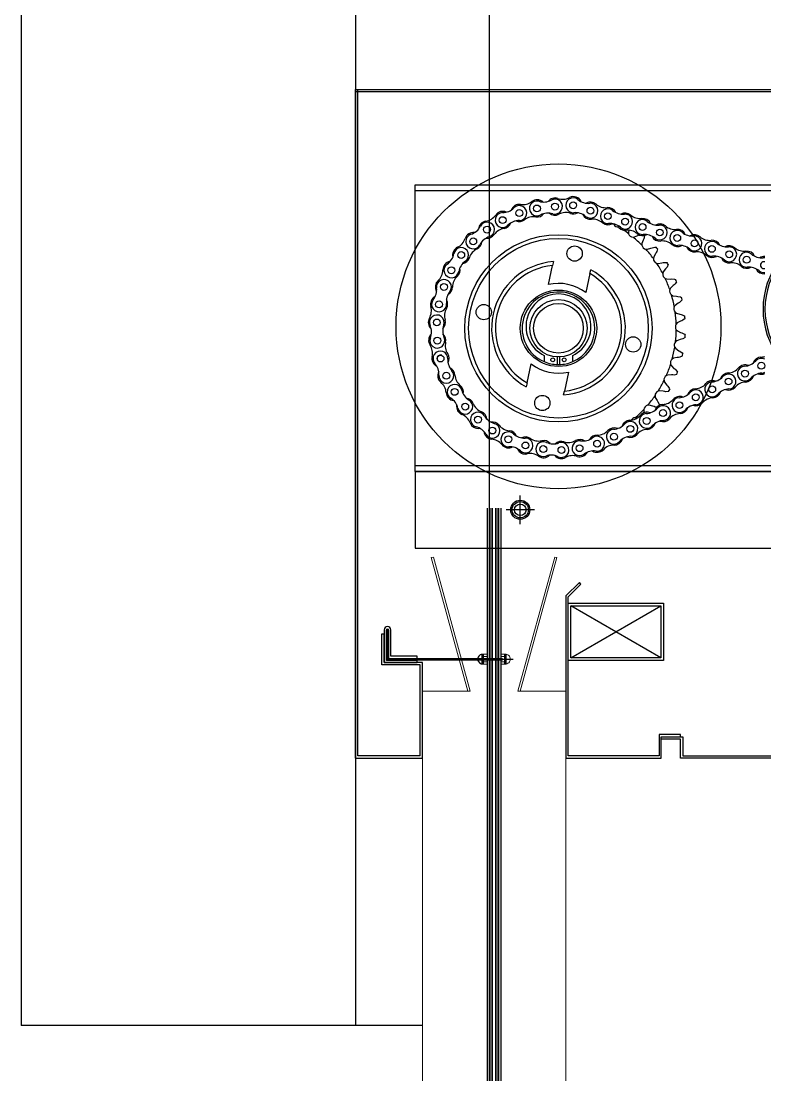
# Model space of a CAD drawing. Header units: millimetres. Extents: x 4754612 to 5801174, y 2368242 to 2777223.
# Drawn here: x 5037940.8 to 5038218.8, y 2446225 to 2446619 of the extents above; entities that cross this region are included whole.
import ezdxf

# ---------------------------------------------------------------- set-up
doc = ezdxf.new("R2010")
doc.units = ezdxf.units.MM
doc.header["$LTSCALE"] = 1000
doc.linetypes.add('CENTERX2', pattern=[101.6, 63.5, -12.7, 12.7, -12.7])
for name, color, linetype in [('(주)하나기공-LEADER', 7, 'Continuous'), ('A-ELE-8', 8, 'Continuous'), ('그라스울판넬', 7, 'Continuous')]:
    doc.layers.add(name, color=color, linetype=linetype)

# ---------------------------------------------------------------- blocks, each defined once
blk = doc.blocks.new('A$C63324B91')
at = {"color": 5}
blk.add_lwpolyline([(17.2, 1.2), (1.2, 1.2), (1.2, 17.2, -1), (2.2, 17.2), (2.2, 2.2), (17.2, 2.2), (17.2, 3.4), (3.4, 3.4), (3.4, 17.2, 1), (0, 17.2), (0, 0), (17.2, 0)], format="xyb", close=True, dxfattribs=at)
at = {"color": 1}
blk.add_lwpolyline([(1.45, 16.95), (1.45, 1.45), (61.95, 1.45), (61.95, 1.95), (1.95, 1.95), (1.95, 16.95)], close=True, dxfattribs=at)

msp = doc.modelspace()

# ---------------------------------------------------------------- linework, layer by layer
at = {"layer": '(주)하나기공-LEADER', "color": 4}
for p, q in [((5038065.782, 2446343.44), (5038065.782, 2446593.44)), ((5038190.782, 2446592.583), (5038065.782, 2446592.583)), ((5038066.639, 2446344.297), (5038066.639, 2446593.44)), ((5038065.782, 2446505.011), (5038065.782, 2446343.44)), ((5038115.872, 2446436.87), (5038115.872, 2445154.231)), ((5038119.264, 2446436.87), (5038119.264, 2445154.231)), ((5038075.639, 2446389.868), (5038076.496, 2446389.868)), ((5038065.782, 2446343.44), (5038090.782, 2446343.44)), ((5038089.925, 2446344.297), (5038066.639, 2446344.297))]:
    msp.add_line(p, q, dxfattribs=at)
at = {"layer": '(주)하나기공-LEADER', "color": 8, "linetype": 'ByBlock', "lineweight": -2}
for p, q in [((5038280.925, 2446555.583), (5038088.068, 2446555.583)), ((5038167.891, 2446540.749), (5038167.782, 2446540.118)), ((5038167.782, 2446540.118), (5038167.865, 2446539.525)), ((5038170.099, 2446538.314), (5038171.351, 2446538.871)), ((5038171.351, 2446538.871), (5038171.793, 2446539.151)), ((5038169.504, 2446538.249), (5038170.099, 2446538.314)), ((5038172.851, 2446535.82), (5038172.844, 2446535.221)), ((5038173.283, 2446537.12), (5038172.851, 2446535.82)), ((5038173.518, 2446537.587), (5038173.283, 2446537.12)), ((5038174.274, 2446533.716), (5038174.872, 2446533.691)), ((5038174.872, 2446533.691), (5038176.193, 2446534.055)), ((5038176.193, 2446534.055), (5038176.672, 2446534.266)), ((5038177.221, 2446530.814), (5038177.126, 2446530.223)), ((5038177.843, 2446532.036), (5038177.221, 2446530.814)), ((5038178.145, 2446532.463), (5038177.843, 2446532.036)), ((5038137.866, 2446520.51), (5038139.402, 2446527.619)), ((5038139.717, 2446529.08), (5038139.402, 2446527.619)), ((5038178.315, 2446528.521), (5038178.903, 2446528.408)), ((5038178.903, 2446528.408), (5038180.264, 2446528.572)), ((5038180.264, 2446528.572), (5038180.768, 2446528.709)), ((5038181.956, 2446526.706), (5038181.594, 2446526.329)), ((5038153.365, 2446524.602), (5038151.829, 2446517.493)), ((5038153.365, 2446524.602), (5038153.681, 2446526.063)), ((5038180.797, 2446525.213), (5038180.615, 2446524.643)), ((5038181.594, 2446526.329), (5038180.797, 2446525.213)), ((5038181.538, 2446522.783), (5038182.102, 2446522.583)), ((5038183.472, 2446522.542), (5038183.991, 2446522.602)), ((5038182.102, 2446522.583), (5038183.472, 2446522.542)), ((5038183.499, 2446519.142), (5038183.233, 2446518.605)), ((5038184.452, 2446520.126), (5038183.499, 2446519.142)), ((5038184.867, 2446520.445), (5038184.452, 2446520.126)), ((5038183.868, 2446516.628), (5038184.397, 2446516.347)), ((5038184.397, 2446516.347), (5038185.745, 2446516.102)), ((5038185.745, 2446516.102), (5038186.268, 2446516.084)), ((5038185.265, 2446512.736), (5038184.923, 2446512.245)), ((5038186.355, 2446513.567), (5038185.265, 2446512.736)), ((5038186.812, 2446513.82), (5038186.355, 2446513.567)), ((5038185.256, 2446510.195), (5038185.736, 2446509.838)), ((5038185.736, 2446509.838), (5038187.033, 2446509.395)), ((5038187.033, 2446509.395), (5038187.547, 2446509.299)), ((5038187.748, 2446506.98), (5038187.258, 2446506.797)), ((5038186.057, 2446506.138), (5038185.645, 2446505.703)), ((5038185.669, 2446503.627), (5038186.091, 2446503.202)), ((5038187.258, 2446506.797), (5038186.057, 2446506.138)), ((5038186.091, 2446503.202), (5038187.307, 2446502.571)), ((5038185.856, 2446499.495), (5038185.384, 2446499.127)), ((5038187.142, 2446499.968), (5038185.856, 2446499.495)), ((5038187.654, 2446500.076), (5038187.142, 2446499.968)), ((5038187.307, 2446502.571), (5038187.801, 2446502.4)), ((5038185.099, 2446497.071), (5038185.453, 2446496.588)), ((5038185.453, 2446496.588), (5038186.561, 2446495.782)), ((5038186.561, 2446495.782), (5038187.024, 2446495.539)), ((5038136.282, 2446493.971), (5038136.282, 2446491.685)), ((5038141.282, 2446490.587), (5038141.282, 2446493.446)), ((5038141.996, 2446493.446), (5038141.996, 2446490.587)), ((5038146.996, 2446491.685), (5038146.996, 2446493.971)), ((5038184.668, 2446492.957), (5038184.147, 2446492.663)), ((5038186.01, 2446493.233), (5038184.668, 2446492.957)), ((5038186.533, 2446493.263), (5038186.01, 2446493.233)), ((5038129.914, 2446483.706), (5038131.45, 2446490.815)), ((5038145.413, 2446487.798), (5038143.877, 2446480.689)), ((5038183.558, 2446490.672), (5038183.835, 2446490.142)), ((5038183.835, 2446490.142), (5038184.812, 2446489.18)), ((5038184.812, 2446489.18), (5038185.233, 2446488.871)), ((5038129.914, 2446483.706), (5038129.598, 2446482.245)), ((5038181.08, 2446484.575), (5038181.276, 2446484.009)), ((5038181.276, 2446484.009), (5038182.098, 2446482.913)), ((5038182.519, 2446486.669), (5038181.959, 2446486.456)), ((5038183.887, 2446486.742), (5038182.519, 2446486.669)), ((5038184.408, 2446486.694), (5038183.887, 2446486.742)), ((5038143.561, 2446479.228), (5038143.877, 2446480.689)), ((5038179.456, 2446480.772), (5038178.871, 2446480.645)), ((5038180.82, 2446480.64), (5038179.456, 2446480.772)), ((5038181.328, 2446480.515), (5038180.82, 2446480.64)), ((5038182.098, 2446482.913), (5038182.469, 2446482.544)), ((5038176.878, 2446475.063), (5038175.549, 2446475.397)), ((5038177.721, 2446478.916), (5038177.831, 2446478.327)), ((5038177.831, 2446478.327), (5038178.48, 2446477.12)), ((5038178.48, 2446477.12), (5038178.792, 2446476.701)), ((5038173.557, 2446473.82), (5038173.577, 2446473.221)), ((5038173.577, 2446473.221), (5038173.803, 2446472.592)), ((5038177.361, 2446474.863), (5038176.878, 2446475.063))]:
    msp.add_line(p, q, dxfattribs=at)
at = {"layer": '(주)하나기공-LEADER', "color": 1}
for p, q in [((5038088.068, 2446450.583), (5038088.068, 2446422.011)), ((5038088.068, 2446450.583), (5038280.925, 2446450.583)), ((5038088.068, 2446422.011), (5038280.925, 2446422.011)), ((5038179.925, 2446381.011), (5038146.211, 2446400.44)), ((5038146.211, 2446381.011), (5038179.925, 2446400.44))]:
    msp.add_line(p, q, dxfattribs=at)
at = {"layer": '(주)하나기공-LEADER', "color": 6}
for p, q in [((5038127.354, 2446430.975), (5038127.354, 2446441.619)), ((5038132.676, 2446436.297), (5038122.031, 2446436.297))]:
    msp.add_line(p, q, dxfattribs=at)
at = {"layer": '(주)하나기공-LEADER', "color": 151, "lineweight": 9}
msp.add_line((5038115.872, 2446436.87), (5038115.872, 2445154.231), dxfattribs=at)
at = {"layer": '(주)하나기공-LEADER', "color": 8, "lineweight": 9}
for p, q in [((5038116.026, 2446436.87), (5038116.026, 2445154.231)), ((5038116.533, 2446436.87), (5038116.533, 2445154.231)), ((5038117.039, 2446436.87), (5038117.039, 2445154.231)), ((5038118.096, 2446436.87), (5038118.096, 2445154.231)), ((5038118.603, 2446436.87), (5038118.603, 2445154.231)), ((5038119.11, 2446436.87), (5038119.11, 2445154.231)), ((5038090.782, 2446368.44), (5038090.782, 2441243.44)), ((5038144.354, 2446368.44), (5038144.354, 2441243.44))]:
    msp.add_line(p, q, dxfattribs=at)
at = {"layer": '(주)하나기공-LEADER', "color": 6, "lineweight": 9}
for p, q in [((5038112.993, 2446382.19), (5038113.119, 2446382.323)), ((5038112.993, 2446382.19), (5038112.993, 2446378.804)), ((5038112.993, 2446381.647), (5038113.119, 2446381.514)), ((5038114.573, 2446381.514), (5038112.993, 2446381.514)), ((5038112.993, 2446381.38), (5038113.119, 2446381.514)), ((5038114.573, 2446382.328), (5038113.119, 2446382.328)), ((5038113.119, 2446378.625), (5038113.119, 2446382.328)), ((5038113.5, 2446382.19), (5038113.626, 2446382.323)), ((5038113.5, 2446382.19), (5038113.5, 2446378.804)), ((5038113.5, 2446381.647), (5038113.626, 2446381.514)), ((5038115.079, 2446381.514), (5038113.5, 2446381.514)), ((5038113.5, 2446381.38), (5038113.626, 2446381.514)), ((5038115.079, 2446382.328), (5038113.626, 2446382.328)), ((5038113.626, 2446378.625), (5038113.626, 2446382.328)), ((5038120.057, 2446382.328), (5038121.51, 2446382.328)), ((5038120.057, 2446381.514), (5038121.636, 2446381.514)), ((5038120.563, 2446382.328), (5038122.017, 2446382.328)), ((5038120.563, 2446381.514), (5038122.143, 2446381.514)), ((5038121.51, 2446378.625), (5038121.51, 2446382.328)), ((5038121.636, 2446382.19), (5038121.51, 2446382.323)), ((5038121.636, 2446381.647), (5038121.51, 2446381.514)), ((5038121.636, 2446381.38), (5038121.51, 2446381.514)), ((5038121.636, 2446382.19), (5038121.636, 2446378.804)), ((5038122.017, 2446378.625), (5038122.017, 2446382.328)), ((5038122.143, 2446382.19), (5038122.017, 2446382.323)), ((5038122.143, 2446381.647), (5038122.017, 2446381.514)), ((5038122.143, 2446381.38), (5038122.017, 2446381.514)), ((5038122.143, 2446382.19), (5038122.143, 2446378.804)), ((5038112.993, 2446379.752), (5038113.119, 2446379.619)), ((5038112.993, 2446379.485), (5038113.119, 2446379.619)), ((5038114.573, 2446379.44), (5038112.993, 2446379.44)), ((5038112.993, 2446378.763), (5038113.119, 2446378.63)), ((5038114.573, 2446378.625), (5038113.119, 2446378.625)), ((5038113.5, 2446379.752), (5038113.626, 2446379.619)), ((5038113.5, 2446379.485), (5038113.626, 2446379.619)), ((5038115.079, 2446379.44), (5038113.5, 2446379.44)), ((5038113.5, 2446378.763), (5038113.626, 2446378.63)), ((5038115.079, 2446378.625), (5038113.626, 2446378.625)), ((5038120.057, 2446379.44), (5038121.636, 2446379.44)), ((5038120.057, 2446378.625), (5038121.51, 2446378.625)), ((5038120.563, 2446379.44), (5038122.143, 2446379.44)), ((5038120.563, 2446378.625), (5038122.017, 2446378.625)), ((5038121.636, 2446379.752), (5038121.51, 2446379.619)), ((5038121.636, 2446379.485), (5038121.51, 2446379.619)), ((5038121.636, 2446378.763), (5038121.51, 2446378.63)), ((5038122.143, 2446379.752), (5038122.017, 2446379.619)), ((5038122.143, 2446379.485), (5038122.017, 2446379.619)), ((5038122.143, 2446378.763), (5038122.017, 2446378.63))]:
    msp.add_line(p, q, dxfattribs=at)
at = {"layer": '(주)하나기공-LEADER', "color": 1, "linetype": 'CENTERX2', "ltscale": 0.0001}
msp.add_line((5038110.486, 2446380.477), (5038124.741, 2446380.477), dxfattribs=at)
at = {"layer": '(주)하나기공-LEADER', "color": 4}
for points in [[(5038364.925, 2446592.583), (5038065.782, 2446592.583), (5038065.782, 2446593.44), (5038065.782, 2446593.44), (5038364.925, 2446593.44)], [(5038120.057, 2446436.87), (5038120.057, 2445155.024), (5038131.651, 2445155.024), (5038131.651, 2445154.231), (5038103.485, 2445154.231), (5038103.485, 2445155.024), (5038115.079, 2445155.024), (5038115.079, 2446436.87)], [(5038089.925, 2446344.297), (5038089.925, 2446378.297), (5038075.639, 2446378.297), (5038075.639, 2446389.868)], [(5038090.782, 2446343.44), (5038090.782, 2446379.154), (5038076.496, 2446379.154), (5038076.496, 2446389.868)], [(5038322.925, 2446343.44), (5038187.211, 2446343.44), (5038187.211, 2446350.583), (5038180.068, 2446350.583), (5038180.068, 2446351.44), (5038188.068, 2446351.44), (5038188.068, 2446344.297), (5038322.068, 2446344.297), (5038322.068, 2446350.583), (5038330.068, 2446350.583), (5038330.068, 2446349.726), (5038322.925, 2446349.726), (5038322.925, 2446343.44)]]:
    msp.add_lwpolyline(points, dxfattribs=at)
at = {"layer": '(주)하나기공-LEADER', "color": 8, "linetype": 'ByBlock', "lineweight": -2}
msp.add_lwpolyline([(5038280.925, 2446452.726), (5038088.068, 2446452.726), (5038088.068, 2446555.583), (5038088.068, 2446557.726), (5038280.925, 2446557.726), (5038280.925, 2446555.583)], close=True, dxfattribs=at)
for points in [[(5038173.832, 2446538.993), (5038173.687, 2446537.997), (5038173.518, 2446537.587)], [(5038176.672, 2446534.266), (5038177.645, 2446534.508), (5038178.091, 2446534.507)], [(5038178.664, 2446533.805), (5038178.373, 2446532.843), (5038178.145, 2446532.463)], [(5038180.768, 2446528.709), (5038181.767, 2446528.803), (5038182.208, 2446528.735)], [(5038182.67, 2446527.956), (5038182.238, 2446527.047), (5038181.956, 2446526.706)], [(5038183.991, 2446522.602), (5038184.993, 2446522.547), (5038185.419, 2446522.414)], [(5038185.759, 2446521.575), (5038185.197, 2446520.741), (5038184.867, 2446520.445)], [(5038186.268, 2446516.084), (5038187.25, 2446515.88), (5038187.651, 2446515.685)], [(5038187.863, 2446514.804), (5038187.182, 2446514.064), (5038186.812, 2446513.82)], [(5038187.547, 2446509.299), (5038188.488, 2446508.951), (5038188.856, 2446508.699)], [(5038188.934, 2446507.796), (5038188.151, 2446507.165), (5038187.748, 2446506.98)], [(5038188.949, 2446500.707), (5038188.08, 2446500.199), (5038187.654, 2446500.076)], [(5038187.801, 2446502.4), (5038188.68, 2446501.915), (5038189.006, 2446501.611)], [(5038187.024, 2446495.539), (5038187.82, 2446494.929), (5038188.098, 2446494.58)], [(5038187.906, 2446493.694), (5038186.972, 2446493.322), (5038186.533, 2446493.263)], [(5038185.233, 2446488.871), (5038185.93, 2446488.149), (5038186.152, 2446487.762)], [(5038185.831, 2446486.915), (5038184.851, 2446486.686), (5038184.408, 2446486.694)], [(5038182.768, 2446480.521), (5038181.765, 2446480.441), (5038181.328, 2446480.515)], [(5038182.469, 2446482.544), (5038183.05, 2446481.727), (5038183.212, 2446481.311)], [(5038175.549, 2446475.397), (5038175.069, 2446475.382), (5038174.951, 2446475.358)], [(5038178.792, 2446476.701), (5038179.245, 2446475.806), (5038179.343, 2446475.37)], [(5038178.409, 2446474.682), (5038177.782, 2446474.725), (5038177.361, 2446474.863)], [(5038170.884, 2446470.664), (5038170.706, 2446470.7), (5038170.288, 2446470.715)], [(5038280.925, 2446452.726), (5038280.925, 2446450.583), (5038088.068, 2446450.583), (5038088.068, 2446452.726)]]:
    msp.add_lwpolyline(points, dxfattribs=at)
at = {"layer": '(주)하나기공-LEADER', "color": 8, "lineweight": 9}
for points in [[(5038090.782, 2446368.44), (5038108.639, 2446368.44), (5038094.917, 2446418.63), (5038094.097, 2446418.44), (5038107.776, 2446368.44)], [(5038127.36, 2446368.44), (5038141.038, 2446418.44), (5038140.219, 2446418.63), (5038126.496, 2446368.44), (5038144.354, 2446368.44)]]:
    msp.add_lwpolyline(points, dxfattribs=at)
at = {"layer": '(주)하나기공-LEADER', "color": 4}
msp.add_lwpolyline([(5038179.211, 2446344.297), (5038145.211, 2446344.297), (5038145.211, 2446403.795), (5038150.044, 2446408.556), (5038149.442, 2446409.167), (5038144.354, 2446404.154), (5038144.354, 2446343.44), (5038180.068, 2446343.44), (5038180.068, 2446351.44), (5038187.211, 2446351.44), (5038187.211, 2446352.297), (5038179.211, 2446352.297)], close=True, dxfattribs=at)
at = {"layer": '(주)하나기공-LEADER', "color": 1}
for points in [[(5038180.925, 2446380.011), (5038145.211, 2446380.011), (5038145.211, 2446401.44), (5038180.925, 2446401.44)], [(5038179.925, 2446381.011), (5038146.211, 2446381.011), (5038146.211, 2446400.44), (5038179.925, 2446400.44)]]:
    msp.add_lwpolyline(points, close=True, dxfattribs=at)
at = {"layer": '(주)하나기공-LEADER', "color": 8, "linetype": 'ByBlock', "lineweight": -2}
for centre, radius in [((5038141.639, 2446504.868), 60.714), ((5038133.582, 2446548.953), 1.282), ((5038140.332, 2446549.653), 1.282), ((5038147.118, 2446550.143), 1.282), ((5038126.995, 2446547.252), 1.282), ((5038153.592, 2446548.11), 1.282), ((5038160.083, 2446546.071), 1.282), ((5038114.956, 2446541.03), 1.282), ((5038120.751, 2446544.596), 1.282), ((5038166.557, 2446544.038), 1.282), ((5038173.048, 2446542), 1.282), ((5038141.639, 2446504.154), 35), ((5038179.522, 2446539.967), 1.282), ((5038186.013, 2446537.928), 1.282), ((5038141.639, 2446504.154), 33.571), ((5038109.77, 2446536.654), 1.282), ((5038147.673, 2446532.081), 2.857), ((5038192.487, 2446535.895), 1.282), ((5038198.978, 2446533.856), 1.282), ((5038105.282, 2446531.54), 1.282), ((5038205.452, 2446531.823), 1.282), ((5038211.943, 2446529.785), 1.282), ((5038101.615, 2446525.831), 1.282), ((5038098.831, 2446519.623), 1.282), ((5038141.639, 2446504.154), 14.286), ((5038141.639, 2446504.154), 10.714), ((5038097.007, 2446513.087), 1.282), ((5038113.712, 2446510.188), 2.857), ((5038141.639, 2446504.154), 9.286), ((5038096.174, 2446506.335), 1.282), ((5038096.355, 2446499.552), 1.282), ((5038169.566, 2446498.12), 2.857), ((5038097.547, 2446492.853), 1.282), ((5038139.496, 2446492.368), 0.714), ((5038143.782, 2446492.368), 0.714), ((5038217.45, 2446490.159), 1.282), ((5038099.71, 2446486.439), 1.282), ((5038211.337, 2446487.213), 1.282), ((5038205.208, 2446484.26), 1.282), ((5038102.819, 2446480.388), 1.282), ((5038192.966, 2446478.361), 1.282), ((5038199.095, 2446481.314), 1.282), ((5038106.784, 2446474.881), 1.282), ((5038135.605, 2446476.227), 2.857), ((5038186.853, 2446475.415), 1.282), ((5038180.724, 2446472.462), 1.282), ((5038111.537, 2446470.012), 1.282), ((5038168.482, 2446466.562), 1.282), ((5038174.611, 2446469.516), 1.282), ((5038116.947, 2446465.916), 1.282), ((5038122.922, 2446462.663), 1.282), ((5038162.363, 2446463.628), 1.282), ((5038129.298, 2446460.342), 1.282), ((5038135.967, 2446458.992), 1.282), ((5038142.744, 2446458.65), 1.282), ((5038149.514, 2446459.323), 1.282), ((5038156.091, 2446460.992), 1.282)]:
    msp.add_circle(centre, radius, dxfattribs=at)
at = {"layer": '(주)하나기공-LEADER', "color": 5}
for radius in [3.572, 3.054, 2.158]:
    msp.add_circle((5038127.354, 2446436.297), radius, dxfattribs=at)
at = {"layer": '(주)하나기공-LEADER', "color": 8, "linetype": 'ByBlock', "lineweight": -2}
for centre, radius, start, end in [((5038126.995, 2446547.252), 3.214, 81.31707, 159.96623), ((5038128.311, 2446555.868), 5.502, 261.31707, 307.88435), ((5038133.582, 2446548.953), 2.786, 73.17976, 298.66144), ((5038133.663, 2446548.989), 3.214, 47.82673, 127.88435), ((5038136.122, 2446557.354), 5.991, 253.17975, 298.66144), ((5038140.332, 2446549.653), 3.214, 70.96624, 142.84461), ((5038140.332, 2446549.653), 2.786, 253.17976, 118.66143), ((5038143.174, 2446557.892), 5.502, 250.96624, 297.53351), ((5038147.118, 2446550.143), 2.786, 49.82447, 275.30615), ((5038147.204, 2446550.163), 3.214, 24.00427, 117.53351), ((5038152.78, 2446556.849), 5.991, 229.82446, 275.30615), ((5038153.592, 2446548.11), 2.786, 229.82447, 95.30614), ((5038153.592, 2446548.11), 3.214, 49.40097, 119.48932), ((5038159.264, 2446554.728), 5.502, 229.40097, 275.96825), ((5038113.677, 2446549.652), 5.502, 278.43869, 325.00597), ((5038120.751, 2446544.596), 2.786, 90.30138, 315.78306), ((5038120.817, 2446544.653), 3.214, 64.94835, 145.00597), ((5038120.705, 2446553.372), 5.991, 270.30138, 315.78306), ((5038126.995, 2446547.252), 2.786, 270.30138, 135.78305), ((5038133.663, 2446548.989), 3.214, 261.23852, 322.47151), ((5038137.792, 2446541.251), 5.991, 73.17975, 118.66144), ((5038140.332, 2446549.653), 3.214, 228.99659, 297.61206), ((5038144.359, 2446541.954), 5.474, 70.88769, 117.61206), ((5038147.204, 2446550.163), 3.214, 250.88769, 298.54182), ((5038147.93, 2446541.404), 5.991, 49.82447, 95.30615), ((5038153.592, 2446548.11), 3.214, 205.6413, 276.0468), ((5038160.083, 2446546.071), 2.786, 49.82447, 275.30615), ((5038160.17, 2446546.059), 3.214, 24.81499, 95.96825), ((5038165.745, 2446552.778), 5.991, 229.82446, 275.30615), ((5038166.557, 2446544.038), 2.786, 229.82447, 95.30614), ((5038166.557, 2446544.038), 3.214, 49.40097, 119.48932), ((5038172.229, 2446550.656), 5.502, 229.40097, 275.96825), ((5038107.142, 2446545.028), 5.991, 287.423, 332.90468), ((5038114.956, 2446541.03), 3.214, 98.43869, 177.08785), ((5038114.956, 2446541.03), 2.786, 287.423, 152.90468), ((5038120.817, 2446544.653), 3.214, 278.36014, 339.59313), ((5038127.041, 2446538.475), 5.991, 90.30138, 135.78306), ((5038126.995, 2446547.252), 3.214, 246.11821, 307.9629), ((5038132.34, 2446540.402), 5.474, 81.23852, 127.9629), ((5038154.507, 2446539.47), 5.474, 49.32242, 96.0468), ((5038160.17, 2446546.059), 3.214, 229.32242, 299.50049), ((5038160.895, 2446537.332), 5.991, 49.82447, 95.30615), ((5038141.639, 2446504.154), 44.033, 62.01601, 62.55931), ((5038163.941, 2446543.838), 1.824, 205.98142, 273.66564), ((5038166.557, 2446544.038), 3.214, 205.6413, 276.0468), ((5038173.048, 2446542), 2.786, 49.82447, 275.30615), ((5038173.135, 2446541.987), 3.214, 24.81499, 95.96825), ((5038178.71, 2446548.706), 5.991, 229.82446, 275.30615), ((5038179.522, 2446539.967), 2.786, 229.82447, 95.30614), ((5038179.522, 2446539.967), 3.214, 49.40097, 119.48932), ((5038185.194, 2446546.584), 5.502, 229.40097, 275.96825), ((5038109.817, 2446536.728), 3.214, 82.06997, 162.12759), ((5038109.77, 2446536.654), 2.786, 107.423, 332.90468), ((5038117.584, 2446532.656), 5.991, 107.423, 152.90468), ((5038114.956, 2446541.03), 3.214, 263.23983, 325.08452), ((5038122.08, 2446536.057), 5.474, 98.36014, 145.08452), ((5038141.639, 2446504.154), 44.033, 53.44458, 56.53543), ((5038167.472, 2446535.398), 5.474, 49.32242, 96.0468), ((5038169.606, 2446540.071), 1.824, 197.40999, 266.77716), ((5038173.135, 2446541.987), 3.214, 229.32242, 299.50049), ((5038173.86, 2446533.26), 5.991, 49.82447, 95.30615), ((5038179.522, 2446539.967), 3.214, 205.6413, 276.0468), ((5038186.013, 2446537.928), 2.786, 49.82447, 275.30615), ((5038186.1, 2446537.916), 3.214, 24.81499, 95.96825), ((5038191.675, 2446544.634), 5.991, 229.82446, 275.30615), ((5038192.487, 2446535.895), 2.786, 229.82447, 95.30614), ((5038192.487, 2446535.895), 3.214, 49.40097, 119.48932), ((5038105.282, 2446531.54), 3.214, 115.56032, 194.20947), ((5038101.522, 2446539.403), 5.502, 295.56032, 342.12759), ((5038109.817, 2446536.728), 3.214, 295.48177, 356.71476), ((5038141.639, 2446504.154), 44.033, 44.87316, 50.74257), ((5038174.647, 2446535.501), 1.824, 188.83856, 258.20573), ((5038141.639, 2446504.154), 47.435, 38.68928, 39.78359), ((5038180.437, 2446531.327), 5.474, 49.32242, 96.0468), ((5038186.1, 2446537.916), 3.214, 229.32242, 299.50049), ((5038186.825, 2446529.189), 5.991, 49.82447, 95.30615), ((5038192.487, 2446535.895), 3.214, 205.6413, 276.0468), ((5038198.159, 2446542.513), 5.502, 229.40097, 275.96825), ((5038198.978, 2446533.856), 2.786, 49.82447, 275.30615), ((5038199.065, 2446533.844), 3.214, 24.81499, 95.96825), ((5038204.64, 2446540.563), 5.991, 229.82446, 275.30615), ((5038205.452, 2446531.823), 2.786, 229.82447, 95.30614), ((5038205.452, 2446531.823), 3.214, 49.40097, 119.48932), ((5038096.638, 2446533.061), 5.991, 304.54462, 350.0263), ((5038105.282, 2446531.54), 2.786, 304.54462, 170.0263), ((5038105.282, 2446531.54), 3.214, 280.36145, 342.20614), ((5038113.555, 2446528.885), 5.474, 115.48177, 162.20614), ((5038141.639, 2446504.154), 44.033, 36.30173, 42.17114), ((5038193.402, 2446527.255), 5.474, 49.32242, 96.0468), ((5038199.065, 2446533.844), 3.214, 229.32242, 299.50049), ((5038199.789, 2446525.117), 5.991, 49.82447, 95.30615), ((5038211.124, 2446538.441), 5.502, 229.40097, 275.96825), ((5038211.943, 2446529.785), 2.786, 49.82447, 275.30615), ((5038212.03, 2446529.773), 3.214, 24.81499, 95.96825), ((5038217.605, 2446536.491), 5.991, 229.82446, 275.30615), ((5038218.417, 2446527.752), 3.214, 83.21375, 119.48932), ((5038218.417, 2446527.752), 2.786, 82.16359, 95.30614), ((5038101.637, 2446525.916), 3.214, 99.19159, 179.24921), ((5038101.615, 2446525.831), 2.786, 124.54462, 350.02631), ((5038101.637, 2446525.916), 3.214, 312.60339, 13.83638), ((5038110.259, 2446524.311), 5.991, 124.54462, 170.0263), ((5038141.639, 2446504.154), 25, 94.40941, 241.20631), ((5038141.639, 2446504.154), 23.571, 95.44756, 240.16816), ((5038178.95, 2446530.232), 1.824, 180.26714, 249.6343), ((5038141.639, 2446504.154), 44.033, 27.7303, 33.59971), ((5038141.639, 2446504.154), 47.435, 30.11785, 31.21216), ((5038205.452, 2446531.823), 3.214, 205.6413, 276.0468), ((5038206.367, 2446523.183), 5.474, 49.32242, 96.0468), ((5038212.03, 2446529.773), 3.214, 229.32242, 299.50049), ((5038212.754, 2446521.046), 5.991, 49.82447, 95.30615), ((5038218.417, 2446527.752), 1.282, 72.76826, 287.23174), ((5038248.082, 2446511.297), 30, 141.83714, 218.16286), ((5038248.082, 2446511.297), 29.286, 141.14106, 218.85894), ((5038092.922, 2446526.031), 5.502, 312.68194, 359.24921), ((5038107.519, 2446519.521), 5.474, 132.60339, 179.32776), ((5038141.639, 2446504.154), 25, 274.40941, 61.20631), ((5038141.639, 2446504.154), 23.571, 275.44756, 60.16816), ((5038182.42, 2446524.38), 1.824, 171.69571, 241.06288), ((5038141.639, 2446504.154), 44.033, 19.15887, 25.02828), ((5038218.417, 2446527.752), 3.214, 205.6413, 276.0468), ((5038218.417, 2446527.752), 2.786, 229.82447, 277.83641), ((5038090.122, 2446518.531), 5.991, 321.66624, 7.14793), ((5038098.831, 2446519.623), 3.214, 132.68194, 211.33109), ((5038098.831, 2446519.623), 2.786, 321.66624, 187.14792), ((5038098.831, 2446519.623), 3.214, 297.48307, 359.32776), ((5038141.639, 2446504.154), 16.786, 52.62353, 102.9922), ((5038141.639, 2446504.154), 47.435, 21.54643, 22.64073), ((5038097.003, 2446513.175), 3.214, 116.31321, 196.37084), ((5038097.007, 2446513.087), 2.786, 141.66625, 7.14793), ((5038105.716, 2446514.179), 5.991, 141.66624, 187.14792), ((5038097.003, 2446513.175), 3.214, 329.72501, 30.958), ((5038141.639, 2446504.154), 13.571, 0, 246.75044), ((5038141.639, 2446504.868), 12.143, 296.17897, 243.82103), ((5038184.979, 2446518.076), 1.824, 163.12428, 232.49145), ((5038141.639, 2446504.154), 44.033, 10.58744, 16.45686), ((5038141.639, 2446504.154), 47.435, 12.975, 14.0693), ((5038088.641, 2446510.719), 5.502, 329.80356, 16.37084), ((5038104.507, 2446508.795), 5.474, 149.72501, 196.44939), ((5038186.57, 2446511.461), 1.824, 154.55285, 223.92002), ((5038096.174, 2446506.335), 3.214, 149.80356, 228.45272), ((5038096.174, 2446506.335), 2.786, 338.78787, 204.26954), ((5038096.174, 2446506.335), 3.214, 314.60469, 16.44939), ((5038141.639, 2446504.154), 44.033, 2.01601, 7.88543), ((5038141.639, 2446504.154), 47.435, 4.40357, 5.49787), ((5038088.173, 2446502.727), 5.991, 338.78786, 24.26955), ((5038104.356, 2446503.159), 5.991, 158.78786, 204.26954), ((5038141.639, 2446504.154), 13.571, 293.24956, 0), ((5038187.157, 2446504.682), 1.824, 145.98142, 215.34859), ((5038141.639, 2446504.154), 44.033, 353.44458, 359.314), ((5038096.326, 2446499.635), 3.214, 133.43484, 213.49246), ((5038096.355, 2446499.552), 2.786, 158.78787, 24.26955), ((5038096.326, 2446499.635), 3.214, 346.84663, 48.07962), ((5038186.728, 2446497.892), 1.824, 137.40999, 206.77716), ((5038141.639, 2446504.154), 47.435, 355.83214, 356.92644), ((5038089.057, 2446494.825), 5.502, 346.92518, 33.49246), ((5038097.522, 2446492.863), 2.786, 356.07016, 221.55184), ((5038104.786, 2446497.658), 5.474, 166.84663, 213.57101), ((5038141.639, 2446504.154), 44.033, 344.87316, 350.74257), ((5038097.547, 2446492.853), 3.214, 166.92518, 245.22778), ((5038097.522, 2446492.863), 1.282, 68.27074, 249.45061), ((5038097.547, 2446492.853), 3.214, 331.2169, 33.57101), ((5038106.279, 2446492.261), 5.991, 176.07016, 221.55184), ((5038141.639, 2446504.154), 13.571, 246.75044, 268.49204), ((5038141.639, 2446504.154), 13.571, 271.50796, 293.24956), ((5038185.291, 2446491.242), 1.824, 128.83856, 198.20573), ((5038141.639, 2446504.154), 47.435, 347.26071, 348.35502), ((5038210.879, 2446495.978), 5.991, 272.98771, 318.46939), ((5038217.45, 2446490.159), 3.214, 92.56421, 162.65256), ((5038217.45, 2446490.159), 2.786, 61.09113, 138.46938), ((5038217.06, 2446498.866), 5.502, 272.56421, 288.40028), ((5038090.954, 2446487.041), 5.991, 356.07016, 41.55184), ((5038099.71, 2446486.439), 3.214, 151.88699, 230.67126), ((5038099.71, 2446486.439), 2.786, 176.07016, 41.55183), ((5038099.71, 2446486.439), 3.214, 4.02544, 65.73501), ((5038141.639, 2446504.154), 16.786, 232.62353, 282.9922), ((5038141.639, 2446504.154), 13.571, 268.49204, 271.50796), ((5038141.639, 2446504.154), 44.033, 336.30173, 342.17114), ((5038141.639, 2446504.154), 47.435, 338.68928, 339.78359), ((5038205.208, 2446484.26), 3.214, 92.56421, 162.65256), ((5038204.818, 2446492.967), 5.502, 272.56421, 319.13149), ((5038211.337, 2446487.213), 2.786, 92.98771, 318.46939), ((5038211.409, 2446487.264), 3.214, 67.97823, 139.13149), ((5038217.907, 2446481.394), 5.991, 92.98771, 138.46939), ((5038217.45, 2446490.159), 3.214, 248.80454, 294.76909), ((5038217.45, 2446490.159), 2.786, 272.98771, 298.90887), ((5038094.204, 2446479.719), 5.474, 3.94689, 50.67126), ((5038108.405, 2446487.051), 5.502, 184.02544, 230.59271), ((5038141.639, 2446504.154), 44.033, 327.7303, 333.59971), ((5038182.879, 2446484.881), 1.824, 120.26714, 189.6343), ((5038192.576, 2446487.068), 5.502, 272.56421, 319.13149), ((5038199.095, 2446481.314), 2.786, 92.98771, 318.46939), ((5038199.167, 2446481.365), 3.214, 67.97823, 139.13149), ((5038198.637, 2446490.079), 5.991, 272.98771, 318.46939), ((5038205.208, 2446484.26), 2.786, 272.98771, 138.46938), ((5038211.786, 2446478.584), 5.474, 92.48566, 139.21004), ((5038211.409, 2446487.264), 3.214, 272.48566, 342.66374), ((5038102.872, 2446480.317), 3.214, 183.94689, 263.06552), ((5038102.819, 2446480.388), 2.786, 13.00975, 238.49143), ((5038102.872, 2446480.317), 3.214, 348.36465, 50.59271), ((5038111.371, 2446482.364), 5.991, 193.00974, 238.49143), ((5038179.546, 2446478.95), 1.824, 111.69571, 181.06288), ((5038141.639, 2446504.154), 47.435, 330.11785, 331.21216), ((5038186.395, 2446484.18), 5.991, 272.98771, 318.46939), ((5038192.966, 2446478.361), 3.214, 92.56421, 162.65256), ((5038192.966, 2446478.361), 2.786, 272.98771, 138.46938), ((5038199.167, 2446481.365), 3.214, 272.48566, 342.66374), ((5038205.665, 2446475.495), 5.991, 92.98771, 138.46939), ((5038205.208, 2446484.26), 3.214, 248.80454, 319.21004), ((5038098.232, 2446472.905), 5.991, 13.00974, 58.49142), ((5038106.784, 2446474.881), 3.214, 168.82657, 247.79289), ((5038106.784, 2446474.881), 2.786, 193.00974, 58.49142), ((5038106.784, 2446474.881), 3.214, 21.14706, 82.67459), ((5038114.913, 2446478.025), 5.502, 201.14706, 247.71434), ((5038175.366, 2446473.581), 1.824, 103.12428, 172.49145), ((5038141.639, 2446504.154), 44.033, 319.15887, 325.02828), ((5038180.724, 2446472.462), 3.214, 92.56421, 162.65256), ((5038180.334, 2446481.169), 5.502, 272.56421, 319.13149), ((5038186.853, 2446475.415), 2.786, 92.98771, 318.46939), ((5038186.925, 2446475.466), 3.214, 67.97823, 139.13149), ((5038193.423, 2446469.596), 5.991, 92.98771, 138.46939), ((5038192.966, 2446478.361), 3.214, 248.80454, 319.21004), ((5038199.544, 2446472.685), 5.474, 92.48566, 139.21004), ((5038103.5, 2446466.837), 5.474, 21.06851, 67.79289), ((5038111.537, 2446470.012), 2.786, 30.13137, 255.61305), ((5038111.608, 2446469.96), 3.214, 5.48628, 67.71434), ((5038119.128, 2446474.418), 5.991, 210.13136, 255.61305), ((5038168.092, 2446475.269), 5.502, 272.56421, 319.13149), ((5038141.639, 2446504.154), 44.033, 310.58744, 316.45686), ((5038174.611, 2446469.516), 2.786, 92.98771, 318.46939), ((5038174.683, 2446469.566), 3.214, 67.97823, 139.13149), ((5038174.153, 2446478.281), 5.991, 272.98771, 318.46939), ((5038180.724, 2446472.462), 2.786, 272.98771, 138.46938), ((5038187.302, 2446466.786), 5.474, 92.48566, 139.21004), ((5038186.925, 2446475.466), 3.214, 272.48566, 342.66374), ((5038111.608, 2446469.96), 3.214, 201.06851, 280.18714), ((5038116.947, 2446465.916), 2.786, 210.13137, 75.61304), ((5038116.947, 2446465.916), 3.214, 38.26868, 99.79622), ((5038123.79, 2446471.315), 5.502, 218.26868, 264.83596), ((5038161.922, 2446472.394), 5.991, 272.88018, 318.36186), ((5038168.482, 2446466.562), 3.214, 92.56421, 162.54503), ((5038168.482, 2446466.562), 2.786, 272.88018, 138.36185), ((5038170.432, 2446468.896), 1.824, 94.55285, 149.51461), ((5038174.683, 2446469.566), 3.214, 272.48566, 342.66374), ((5038181.181, 2446463.696), 5.991, 92.98771, 138.46939), ((5038180.724, 2446472.462), 3.214, 248.80454, 319.21004), ((5038109.356, 2446461.511), 5.991, 30.13136, 75.61304), ((5038116.947, 2446465.916), 3.214, 185.9482, 264.91451), ((5038122.922, 2446462.663), 2.786, 47.25299, 272.73467), ((5038123.005, 2446462.634), 3.214, 22.6079, 84.83596), ((5038128.879, 2446469.109), 5.991, 227.25299, 272.73467), ((5038129.298, 2446460.342), 3.214, 55.3903, 116.91784), ((5038156.091, 2446460.992), 3.214, 89.63355, 151.16108), ((5038156.091, 2446460.992), 2.786, 261.49623, 126.97791), ((5038156.147, 2446469.708), 5.502, 269.63355, 316.20082), ((5038162.363, 2446463.628), 2.786, 92.88018, 318.36186), ((5038162.438, 2446463.675), 3.214, 67.98891, 136.20082), ((5038168.923, 2446457.796), 5.991, 92.88018, 138.36186), ((5038168.482, 2446466.562), 3.214, 248.69701, 319.21004), ((5038175.06, 2446460.886), 5.474, 92.48566, 139.21004), ((5038116.177, 2446457.262), 5.474, 38.19013, 84.91451), ((5038123.005, 2446462.634), 3.214, 218.19013, 297.30876), ((5038123.341, 2446453.896), 5.991, 47.25299, 92.73467), ((5038129.298, 2446460.342), 2.786, 227.25299, 92.73466), ((5038134.249, 2446467.515), 5.502, 235.3903, 281.95758), ((5038135.967, 2446458.992), 2.786, 64.37461, 289.85629), ((5038136.055, 2446458.988), 3.214, 39.72952, 101.95758), ((5038139.762, 2446466.905), 5.991, 244.37461, 289.85629), ((5038142.744, 2446458.65), 3.214, 72.51192, 134.03946), ((5038142.744, 2446458.65), 2.786, 244.37461, 109.85629), ((5038145.363, 2446466.963), 5.502, 252.51192, 299.0792), ((5038149.514, 2446459.323), 2.786, 81.49623, 306.97791), ((5038149.599, 2446459.346), 3.214, 56.85114, 119.0792), ((5038150.812, 2446468.003), 5.991, 261.49623, 306.97791), ((5038162.37, 2446454.987), 5.474, 89.555, 136.27937), ((5038162.438, 2446463.675), 3.214, 269.555, 342.68232), ((5038129.298, 2446460.342), 3.214, 203.06982, 282.03613), ((5038131.11, 2446451.844), 5.474, 55.31175, 102.03613), ((5038136.055, 2446458.988), 3.214, 235.31175, 314.43039), ((5038138.948, 2446450.736), 5.991, 64.37461, 109.85629), ((5038142.744, 2446458.65), 3.214, 220.19144, 299.15775), ((5038146.977, 2446451.063), 5.474, 72.43337, 119.15775), ((5038149.599, 2446459.346), 3.214, 252.43337, 331.55201), ((5038154.793, 2446452.311), 5.991, 81.49623, 126.97791), ((5038156.091, 2446460.992), 3.214, 237.31306, 316.27937)]:
    msp.add_arc(centre, radius, start, end, dxfattribs=at)
at = {"layer": '(주)하나기공-LEADER', "color": 6}
for centre, start, end in [((5038113.127, 2446380.624), 76.61182, 185.26287), ((5038113.127, 2446380.329), 174.73713, 283.38818)]:
    msp.add_arc(centre, 1.609, start, end, dxfattribs=at)
at = {"layer": '(주)하나기공-LEADER', "color": 6, "lineweight": 9}
for centre, start, end in [((5038122.009, 2446380.624), 354.73713, 103.38818), ((5038122.009, 2446380.329), 256.61182, 5.26287)]:
    msp.add_arc(centre, 1.609, start, end, dxfattribs=at)
at = {"layer": 'A-ELE-8'}
msp.add_line((5038115.782, 2450143.44), (5038115.782, 2441243.44), dxfattribs=at)
at = {"layer": '그라스울판넬'}
for p, q in [((5037940.782, 2450143.44), (5037940.782, 2446243.44)), ((5038065.782, 2450143.44), (5038065.782, 2446243.44)), ((5038090.782, 2446243.44), (5037940.782, 2446243.44))]:
    msp.add_line(p, q, dxfattribs=at)

# ---------------------------------------------------------------- block references
at = {"layer": '(주)하나기공-LEADER', "xscale": 0.7142857142853871, "yscale": 0.7142857142853871, "zscale": 0.7142857142853871}
msp.add_blockref('A$C63324B91', (5038076.496, 2446379.154), dxfattribs=at)

doc.saveas('drawing.dxf')
